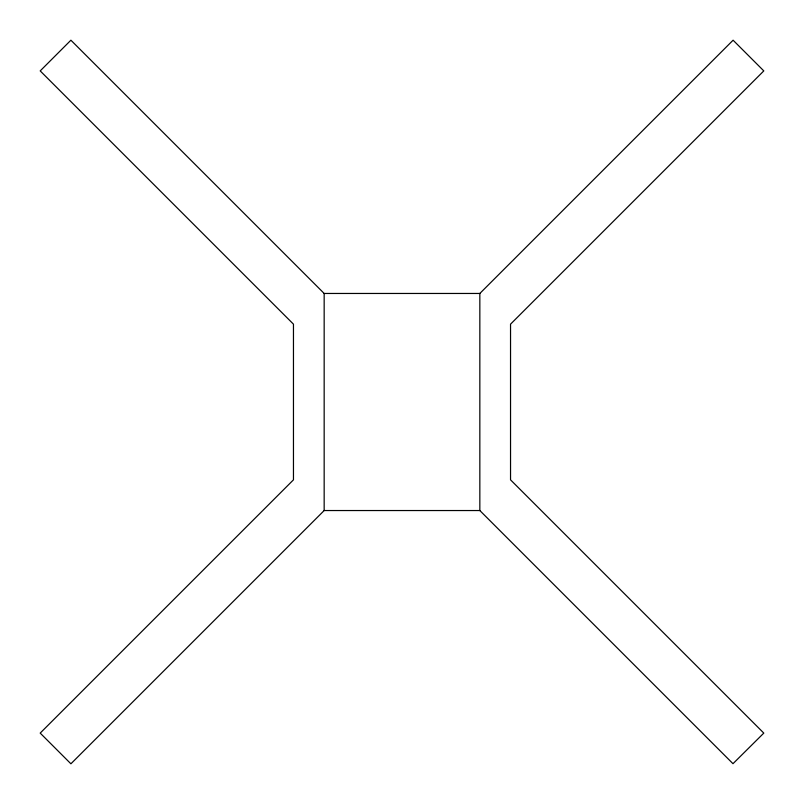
<?xml version="1.0" encoding="UTF-8"?>
<svg xmlns="http://www.w3.org/2000/svg" width="804" height="804" viewBox="0 0 804 804"><rect width="100%" height="100%" fill="white"/><g stroke="black" fill="none" stroke-linecap="round" stroke-linejoin="round"><path stroke-width="1.21" d="M479.837 293.46L733.097 40.2L763.8 70.903L510.54 324.163L510.54 479.837L763.8 733.097L732.987 763.689L479.837 510.54L479.837 293.46L324.163 293.46L70.903 40.2L40.2 70.903L293.46 324.163L293.46 479.837L40.2 733.097L70.903 763.8L324.163 510.54L324.163 293.46M324.163 510.54L479.837 510.54"/></g></svg>
